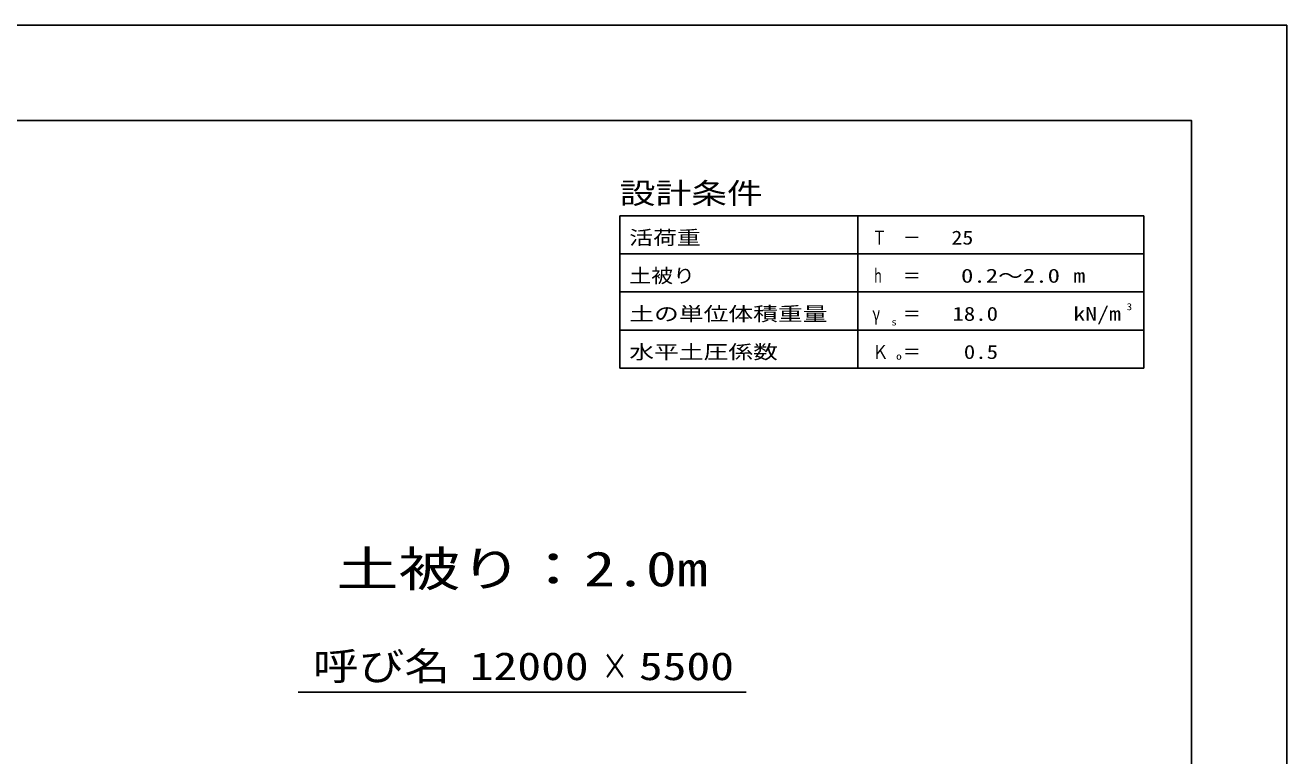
# Model space of a CAD drawing. Units: millimetres at full size; details may follow other scales. Extents: x 0 to 84100, y 0 to 59400.
# Drawn here: x 57622 to 84100, y 44063 to 59400 of the extents above; entities that cross this region are included whole.
import ezdxf
from ezdxf.enums import TextEntityAlignment as Align

# ---------------------------------------------------------------- set-up
doc = ezdxf.new("R2010")
doc.units = ezdxf.units.MM
for name, color, linetype, lineweight in [('D-TTL', 2, 'Continuous', 25), ('D-TTL-FRAM', 2, 'Continuous', 25), ('D-TTL-LINE', 7, 'Continuous', 25), ('D-TTL-TXT', 7, 'Continuous', 25)]:
    doc.layers.add(name, color=color, linetype=linetype, lineweight=lineweight)
doc.styles.add('ＭＳ ゴシック', font='')
doc.styles.get('ＭＳ ゴシック').set_extended_font_data('MS Gothic')

msp = doc.modelspace()

# ---------------------------------------------------------------- linework, layer by layer
at = {"layer": 'D-TTL'}
for points in [[(0, 0), (84100, 0), (84100, 59400), (0, 59400)], [(2000, 2000), (82100, 2000), (82100, 57400), (2000, 57400)]]:
    msp.add_lwpolyline(points, close=True, dxfattribs=at)
at = {"layer": 'D-TTL-FRAM'}
for p, q in [((81100, 55400), (70100, 55400)), ((70100, 55400), (70100, 52200)), ((81100, 55400), (81100, 52200)), ((81100, 52200), (70100, 52200))]:
    msp.add_line(p, q, dxfattribs=at)
at = {"layer": 'D-TTL-LINE'}
for p, q in [((75100, 55400), (75100, 52200)), ((81100, 54600), (70100, 54600)), ((81100, 53800), (70100, 53800)), ((81100, 53000), (70100, 53000))]:
    msp.add_line(p, q, dxfattribs=at)
at = {"layer": 'D-TTL-TXT'}
msp.add_line((63350, 45400), (72750, 45400), dxfattribs=at)

# ---------------------------------------------------------------- texts
at = {"layer": 'D-TTL-TXT', "style": 'ＭＳ ゴシック'}
for s, height, width, p in [('設計条件', 439.9, 1.25, (70100, 55520)), ('活荷重', 293.3, 1.25, (70300, 54706.667)), ('Ｔ', 293.3, 0.75, (75400, 54706.667)), ('－', 293.3, 0.95, (76040, 54706.667)), ('土被り', 293.3, 1.15, (70300, 53906.667)), ('ｈ', 293.3, 0.6, (75400, 53906.667)), ('＝', 293.3, 0.95, (76040, 53906.667)), ('m', 293.3, 1.25, (79620, 53906.667)), ('土の単位体積重量', 293.3, 1.3, (70300, 53106.667)), ('kN/m', 293.3, 1.25, (79620, 53106.667)), ('3', 146.6, 1.15, (80740, 53373.333)), ('γ', 293.3, 0.75, (75400, 53106.667)), ('＝', 293.3, 0.95, (76040, 53106.667)), ('s', 146.6, 1.15, (75800, 53053.333)), ('水平土圧係数', 293.3, 1.3, (70300, 52306.667)), ('Ｋ', 293.3, 0.85, (75400, 52306.667)), ('o', 146.6, 1.2, (75900, 52333.333)), ('＝', 293.3, 0.95, (76040, 52306.667))]:
    msp.add_text(s, height=height, dxfattribs=dict(at, width=width)).set_placement(p, align=Align.BOTTOM_LEFT)
for s, width, p in [('25', 1.15, (77520.203, 54706.667)), ('0.2～2.0', 1.3, (79339.492, 53906.667)), ('18.0', 1.2, (78040, 53106.667)), ('0.5', 1.2, (78040, 52306.667))]:
    msp.add_text(s, height=293.3, dxfattribs=dict(at, width=width)).set_placement(p, align=Align.BOTTOM_RIGHT)
for s, height, width, p in [('土被り：2.0m', 733.1, 1.3, (68050, 47400)), ('呼び名', 586.5, 1.2, (65100, 45475)), ('12000', 586.5, 1.25, (68200, 45475)), ('×', 586.5, 0.7, (70000, 45475)), ('5500', 586.5, 1.25, (71500, 45475))]:
    msp.add_text(s, height=height, dxfattribs=dict(at, width=width)).set_placement(p, align=Align.BOTTOM_CENTER)

doc.saveas('drawing.dxf')
